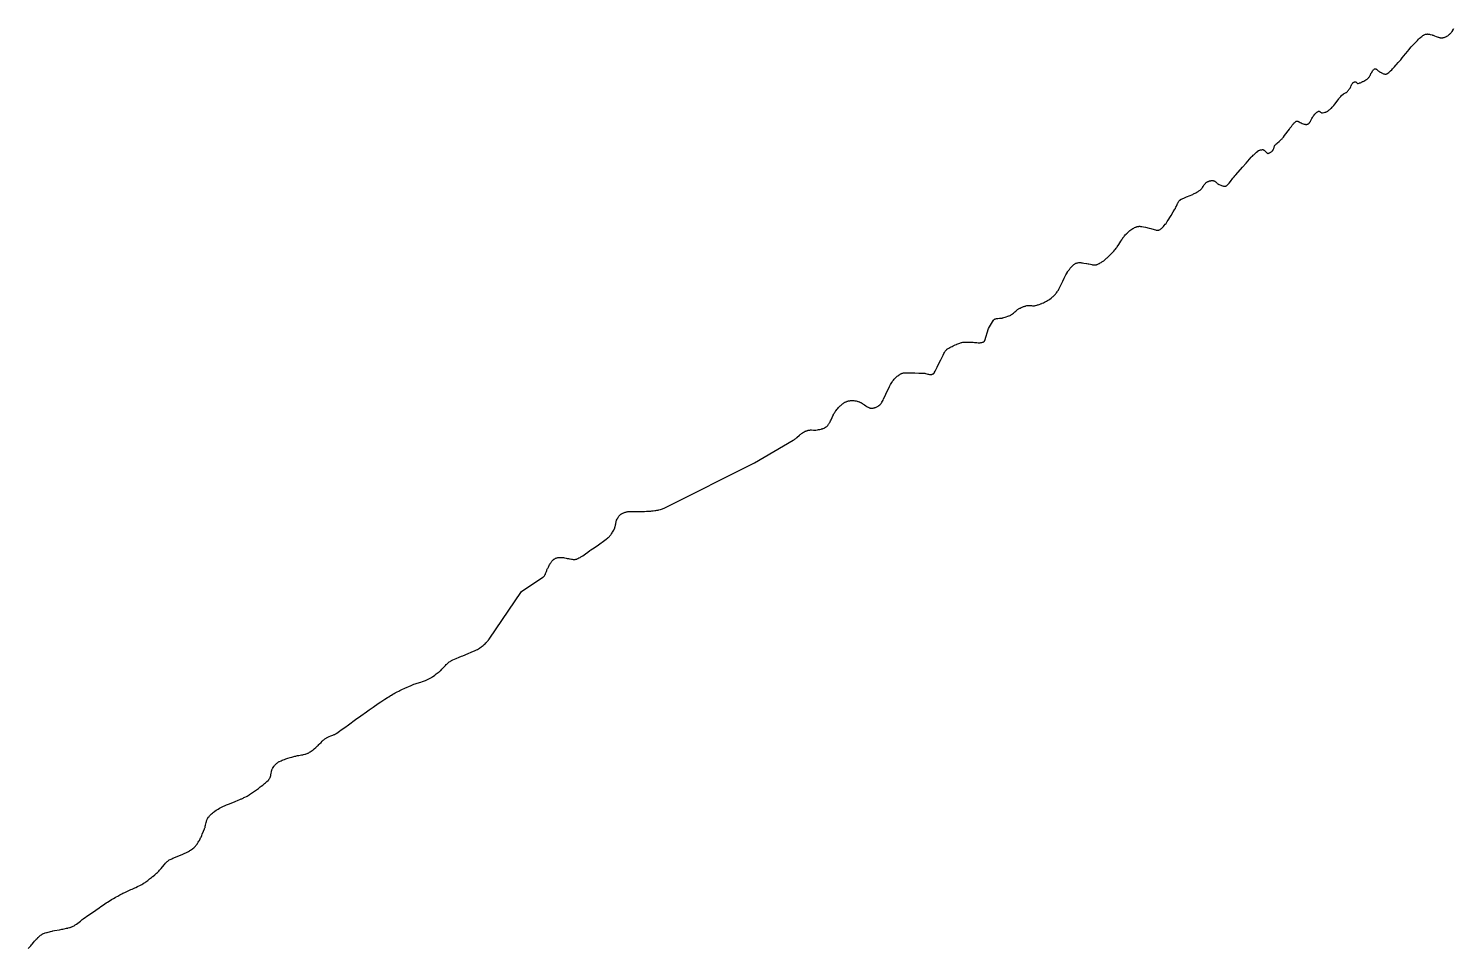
# Model space of a CAD drawing. Header units: millimetres. Extents: x 642261 to 742091, y 6812581 to 6930561.
# Drawn here: x 690340 to 692498, y 6821847 to 6823240 of the extents above; entities that cross this region are included whole.
import ezdxf

# ---------------------------------------------------------------- set-up
doc = ezdxf.new("R2010")
doc.units = ezdxf.units.MM
doc.layers.add('LimiteRegional', color=10, linetype='Continuous')

msp = doc.modelspace()

# ---------------------------------------------------------------- linework, layer by layer
at = {"layer": 'LimiteRegional', "color": 7, "linetype": 'Continuous'}
msp.add_lwpolyline([(690339.342, 6821846.581), (690340.262, 6821847.402), (690340.857, 6821847.9681), (690342.012, 6821849.142), (690342.85, 6821850.0531), (690343.398, 6821850.6721), (690344.473, 6821851.9362), (690345.526, 6821853.225), (690347.605, 6821855.839), (690349.176, 6821857.793), (690350.79, 6821859.7061), (690351.623, 6821860.638), (690352.915, 6821861.991), (690353.81, 6821862.8591), (690354.269, 6821863.281), (690354.973, 6821863.897), (690357.135, 6821865.7311), (690358.239, 6821866.616), (690359.375, 6821867.4511), (690359.96, 6821867.8431), (690360.759, 6821868.333), (690361.169, 6821868.562), (690361.797, 6821868.8831), (690362.773, 6821869.3101), (690364.181, 6821869.837), (690365.122, 6821870.165), (690367.013, 6821870.7711), (690367.962, 6821871.0511), (690369.868, 6821871.572), (690371.784, 6821872.0501), (690373.066, 6821872.35), (690375.642, 6821872.919), (690376.858, 6821873.1741), (690379.295, 6821873.652), (690386.619, 6821874.9821), (690390.277, 6821875.682), (690392.101, 6821876.063), (690393.877, 6821876.434), (690397.453, 6821877.161), (690399.236, 6821877.552), (690400.123, 6821877.7631), (690401.882, 6821878.2241), (690402.752, 6821878.4801), (690404.043, 6821878.9001), (690405.173, 6821879.316), (690405.732, 6821879.5411), (690406.56, 6821879.901), (690407.779, 6821880.4971), (690408.967, 6821881.166), (690409.549, 6821881.5301), (690410.586, 6821882.22), (690412.61, 6821883.6439), (690414.583, 6821885.114), (690418.456, 6821888.1141), (690421.373, 6821890.342), (690422.859, 6821891.426), (690431.219, 6821897.3921), (690435.41, 6821900.3631), (690441.726, 6821904.7841), (690446.98, 6821908.4081), (690449.616, 6821910.2081), (690453.587, 6821912.884), (690457.583, 6821915.522), (690459.592, 6821916.8231), (690463.635, 6821919.3821), (690465.67, 6821920.6381), (690468.743, 6821922.488), (690471.125, 6821923.879), (690471.496, 6821924.096), (690472.88, 6821924.886), (690474.967, 6821926.0511), (690478.124, 6821927.7552), (690481.312, 6821929.3999), (690482.919, 6821930.199), (690485.955, 6821931.6441), (690487.992, 6821932.5761), (690492.0779, 6821934.405), (690495.139, 6821935.788), (690496.6619, 6821936.4939), (690500.8068, 6821938.4475), (690502.359, 6821939.1791), (690505.1989, 6821940.5391), (690509.445, 6821942.6209), (690510.588, 6821943.2101), (690511.341, 6821943.619), (690512.8271, 6821944.4721), (690513.561, 6821944.9161), (690515.009, 6821945.8331), (690516.436, 6821946.787), (690517.3761, 6821947.4411), (690519.231, 6821948.7861), (690520.6001, 6821949.8152), (690523.301, 6821951.906), (690525.9639, 6821954.039), (690527.723, 6821955.4801), (690528.0606, 6821955.762), (690531.219, 6821958.3989), (690533.936, 6821960.681), (690535.264, 6821961.853), (690536.544, 6821963.0759), (690537.16, 6821963.7149), (690538.417, 6821965.1181), (690539.23, 6821966.0741), (690540.825, 6821968.01), (690542.636, 6821970.176), (690545.761, 6821973.82), (690547.355, 6821975.6161), (690549.01, 6821977.373), (690549.87, 6821978.232), (690550.144, 6821978.491), (690550.71, 6821978.985), (690551.299, 6821979.4481), (690551.702, 6821979.741), (690552.534, 6821980.2911), (690553.177, 6821980.6751), (690554.5009, 6821981.384), (690555.861, 6821982.0301), (690556.78, 6821982.4351), (690558.623, 6821983.212), (690572.795, 6821989.1361), (690582.271, 6821993.781), (690583.633, 6821994.4831), (690584.304, 6821994.8552), (690585.296, 6821995.4401), (690586.749, 6821996.376), (690588.158, 6821997.3829), (690588.844, 6821997.9141), (690590.176, 6821999.0271), (690590.822, 6821999.6101), (690591.764, 6822000.5191), (690592.572, 6822001.3591), (690592.965, 6822001.7909), (690593.542, 6822002.454), (690594.375, 6822003.4811), (690595.168, 6822004.548), (690595.549, 6822005.097), (690596.088, 6822005.905), (690597.114, 6822007.5371), (690598.0781, 6822009.187), (690598.689, 6822010.2971), (690599.846, 6822012.5361), (690600.663, 6822014.23), (690601.188, 6822015.366), (690602.199, 6822017.65), (690603.17, 6822019.948), (690605.06, 6822024.564), (690606.492, 6822028.028), (690606.661, 6822028.4441), (690606.971, 6822029.287), (690607.247, 6822030.143), (690607.415, 6822030.72), (690607.718, 6822031.887), (690608.115, 6822033.6601), (690608.858, 6822037.2291), (690609.289, 6822038.991), (690609.538, 6822039.86), (690609.915, 6822041), (690610.127, 6822041.561), (690610.479, 6822042.3891), (690610.876, 6822043.2001), (690611.093, 6822043.598), (690611.567, 6822044.379), (690611.84, 6822044.7806), (690612.242, 6822045.324), (690613.397, 6822046.7411), (690614.191, 6822047.651), (690614.731, 6822048.242), (690615.834, 6822049.39), (690616.681, 6822050.2221), (690617.255, 6822050.763), (690618.425, 6822051.812), (690619.02, 6822052.3211), (690620.231, 6822053.31), (690621.468, 6822054.261), (690622.307, 6822054.875), (690624.015, 6822056.056), (690624.993, 6822056.694), (690626.986, 6822057.92), (690629.022, 6822059.081), (690630.401, 6822059.8231), (690631.33, 6822060.304), (690633.208, 6822061.2371), (690635.35, 6822062.2451), (690636.792, 6822062.894), (690639.709, 6822064.1492), (690641.18, 6822064.7581), (690644.142, 6822065.948), (690653.093, 6822069.429), (690657.544, 6822071.2112), (690659.749, 6822072.135), (690661.9341, 6822073.088), (690663.018, 6822073.5781), (690665.166, 6822074.588), (690666.229, 6822075.109), (690667.808, 6822075.915), (690669.883, 6822077.0361), (690670.905, 6822077.6191), (690672.42, 6822078.5221), (690673.909, 6822079.463), (690674.643, 6822079.949), (690680.657, 6822083.9931), (690683.649, 6822086.038), (690686.618, 6822088.115), (690688.091, 6822089.169), (690691.009, 6822091.3191), (690692.451, 6822092.4171), (690694.59, 6822094.097), (690696.464, 6822095.6291), (690697.391, 6822096.409), (690698.767, 6822097.599), (690700.797, 6822099.4311), (690702.782, 6822101.325), (690703.758, 6822102.2971), (690704.083, 6822102.6441), (690704.287, 6822102.882), (690704.667, 6822103.3751), (690705.171, 6822104.1501), (690705.466, 6822104.6901), (690705.646, 6822105.06), (690705.969, 6822105.8191), (690706.282, 6822106.7021), (690706.465, 6822107.305), (690706.778, 6822108.5421), (690707.041, 6822109.81), (690707.495, 6822112.3921), (690707.856, 6822114.3272), (690708.145, 6822115.596), (690708.311, 6822116.22), (690708.596, 6822117.1391), (690708.93, 6822118.0331), (690709.119, 6822118.469), (690709.544, 6822119.3181), (690709.7829, 6822119.7291), (690710.178, 6822120.3271), (690711.824, 6822122.5931), (690712.68, 6822123.7021), (690713.569, 6822124.7811), (690714.027, 6822125.305), (690714.977, 6822126.316), (690715.471, 6822126.799), (690716.236, 6822127.4941), (690716.944, 6822128.0771), (690717.308, 6822128.355), (690717.868, 6822128.7531), (690718.741, 6822129.309), (690719.656, 6822129.807), (690720.131, 6822130.034), (690722.657, 6822131.138), (690724.346, 6822131.825), (690725.475, 6822132.2631), (690727.737, 6822133.097), (690729.439, 6822133.689), (690732.854, 6822134.802), (690736.285, 6822135.844), (690738.582, 6822136.512), (690743.198, 6822137.8211), (690744.6371, 6822138.198), (690745.602, 6822138.4211), (690747.545, 6822138.816), (690749.499, 6822139.163), (690753.417, 6822139.819), (690755.368, 6822140.1791), (690756.34, 6822140.3791), (690758.27, 6822140.8351), (690759.227, 6822141.0971), (690760.651, 6822141.542), (690762.058, 6822142.059), (690762.755, 6822142.348), (690763.374, 6822142.625), (690764.581, 6822143.224), (690765.751, 6822143.879), (690766.512, 6822144.3431), (690767.994, 6822145.331), (690769.075, 6822146.1161), (690769.784, 6822146.658), (690771.176, 6822147.777), (690772.544, 6822148.9331), (690775.24, 6822151.299), (690777.266, 6822153.067), (690778.139, 6822153.844), (690778.706, 6822154.377), (690779.813, 6822155.472), (690780.893, 6822156.596), (690783.019, 6822158.8731), (690784.633, 6822160.5541), (690785.741, 6822161.6359), (690786.309, 6822162.161), (690787.184, 6822162.922), (690788.09, 6822163.649), (690788.556, 6822163.997), (690788.965, 6822164.2871), (690789.803, 6822164.839), (690790.661, 6822165.354), (690791.245, 6822165.679), (690792.435, 6822166.292), (690793.039, 6822166.581), (690794.265, 6822167.133), (690795.508, 6822167.657), (690798.021, 6822168.6581), (690800.843, 6822169.7911), (690802.691, 6822170.6031), (690803.598, 6822171.038), (690804.929, 6822171.7391), (690806.218, 6822172.51), (690806.845, 6822172.9261), (690810.96, 6822175.783), (690813.693, 6822177.705), (690819.139, 6822181.5811), (690824.564, 6822185.492), (690835.385, 6822193.3631), (690843.506, 6822199.263), (690851.663, 6822205.111), (690855.763, 6822208.0041), (690861.95, 6822212.287), (690869.718, 6822217.585), (690873.613, 6822220.215), (690879.492, 6822224.1111), (690883.447, 6822226.663), (690885.438, 6822227.923), (690888.443, 6822229.789), (690889.54, 6822230.453), (690891.751, 6822231.7461), (690893.984, 6822232.994), (690895.484, 6822233.805), (690898.509, 6822235.3781), (690900.795, 6822236.5211), (690902.327, 6822237.268), (690905.406, 6822238.732), (690910.051, 6822240.872), (690919.371, 6822245.0781), (690921.406, 6822245.959), (690922.778, 6822246.5091), (690923.698, 6822246.862), (690925.55, 6822247.537), (690928.352, 6822248.494), (690933.992, 6822250.3191), (690936.808, 6822251.2481), (690938.209, 6822251.73), (690940.992, 6822252.747), (690942.37, 6822253.2901), (690944.417, 6822254.1591), (690946.434, 6822255.104), (690947.431, 6822255.609), (690949.137, 6822256.549), (690950.248, 6822257.2141), (690950.978, 6822257.6731), (690952.416, 6822258.624), (690953.478, 6822259.3621), (690955.564, 6822260.8911), (690957.617, 6822262.467), (690961.685, 6822265.6701), (690962.197, 6822266.08), (690963.2, 6822266.93), (690964.177, 6822267.8181), (690964.815, 6822268.4271), (690966.066, 6822269.68), (690967.897, 6822271.6209), (690971.513, 6822275.55), (690972.74, 6822276.823), (690973.362, 6822277.445), (690974.312, 6822278.3551), (690975.612, 6822279.517), (690976.279, 6822280.071), (690977.305, 6822280.8651), (690978.365, 6822281.609), (690978.909, 6822281.961), (690980.027, 6822282.6181), (690980.602, 6822282.923), (690981.487, 6822283.349), (690982.67, 6822283.876), (690985.047, 6822284.904), (690987.434, 6822285.9021), (690992.222, 6822287.854), (690995.811, 6822289.324), (690997.6, 6822290.0741), (691006.067, 6822293.669), (691010.2939, 6822295.482), (691016.624, 6822298.248), (691017.7, 6822298.7412), (691018.412, 6822299.083), (691019.825, 6822299.804), (691021.391, 6822300.669), (691022.931, 6822301.5911), (691023.691, 6822302.0721), (691025.185, 6822303.0751), (691025.919, 6822303.596), (691027.004, 6822304.4011), (691028.416, 6822305.519), (691029.107, 6822306.0961), (691030.123, 6822306.9841), (691031.599, 6822308.365), (691032.859, 6822309.6411), (691033.47, 6822310.2951), (691034.36, 6822311.2961), (691035.637, 6822312.841), (691036.446, 6822313.899), (691036.838, 6822314.4361), (691037.409, 6822315.251), (691086.81, 6822387.6021), (691119.074, 6822409.0761), (691119.385, 6822409.293), (691119.967, 6822409.7639), (691120.501, 6822410.2791), (691120.832, 6822410.645), (691121.042, 6822410.899), (691121.439, 6822411.427), (691121.851, 6822412.052), (691122.108, 6822412.4851), (691122.584, 6822413.386), (691122.805, 6822413.8511), (691123.222, 6822414.806), (691123.612, 6822415.7871), (691124.35, 6822417.788), (691124.908, 6822419.2881), (691125.2, 6822420.028), (691125.666, 6822421.114), (691126.179, 6822422.16), (691126.457, 6822422.665), (691126.8, 6822423.2721), (691127.449, 6822424.486), (691129.292, 6822428.104), (691129.941, 6822429.2991), (691130.284, 6822429.894), (691130.827, 6822430.782), (691131.622, 6822431.9591), (691132.054, 6822432.5431), (691132.755, 6822433.415), (691133.5259, 6822434.28), (691133.941, 6822434.7101), (691134.39, 6822435.1451), (691134.695, 6822435.42), (691135.319, 6822435.9342), (691135.637, 6822436.1741), (691136.285, 6822436.621), (691136.947, 6822437.0251), (691137.396, 6822437.272), (691138.311, 6822437.711), (691139.362, 6822438.125), (691140.074, 6822438.3571), (691140.552, 6822438.492), (691141.518, 6822438.72), (691142.249, 6822438.856), (691142.737, 6822438.93), (691143.718, 6822439.0421), (691144.209, 6822439.0799), (691145.191, 6822439.1261), (691146.17, 6822439.1321), (691146.819, 6822439.1161), (691148.105, 6822439.042), (691148.792, 6822438.9731), (691150.167, 6822438.7631), (691151.541, 6822438.483), (691154.292, 6822437.848), (691155.668, 6822437.56), (691156.357, 6822437.438), (691157.391, 6822437.2941), (691158.062, 6822437.21), (691159.421, 6822436.999), (691160.337, 6822436.838), (691162.181, 6822436.508), (691163.569, 6822436.289), (691164.953, 6822436.1281), (691165.642, 6822436.078), (691166.669, 6822436.052), (691167.574, 6822436.087), (691168.022, 6822436.129), (691168.69, 6822436.223), (691169.351, 6822436.36), (691169.679, 6822436.446), (691170.328, 6822436.6541), (691170.649, 6822436.777), (691171.127, 6822436.987), (691171.974, 6822437.398), (691173.635, 6822438.254), (691175.255, 6822439.151), (691176.315, 6822439.77), (691178.392, 6822441.0511), (691179.414, 6822441.71), (691181.428, 6822443.0601), (691183.415, 6822444.443), (691187.356, 6822447.261), (691190.33, 6822449.378), (691191.838, 6822450.4251), (691194.409, 6822452.184), (691199.525, 6822455.6811), (691203.34, 6822458.312), (691207.134, 6822460.974), (691209.022, 6822462.324), (691212.781, 6822465.076), (691214.651, 6822466.4831), (691217.445, 6822468.642), (691217.983, 6822469.08), (691219.01, 6822469.999), (691219.976, 6822470.975), (691220.588, 6822471.653), (691220.983, 6822472.117), (691221.743, 6822473.071), (691222.554, 6822474.1821), (691223.07, 6822474.943), (691224.052, 6822476.504), (691224.52, 6822477.302), (691225.417, 6822478.925), (691226.271, 6822480.5731), (691227.894, 6822483.8971), (691228.239, 6822484.703), (691228.432, 6822485.251), (691228.547, 6822485.621), (691228.745, 6822486.369), (691228.982, 6822487.509), (691229.111, 6822488.2791), (691229.334, 6822489.8291), (691229.595, 6822491.5762), (691229.817, 6822492.73), (691229.953, 6822493.302), (691230.196, 6822494.15), (691230.497, 6822494.983), (691230.673, 6822495.394), (691231.395, 6822496.93), (691231.774, 6822497.6821), (691232.375, 6822498.787), (691233.021, 6822499.858), (691233.364, 6822500.3791), (691234.095, 6822501.388), (691234.485, 6822501.875), (691235.106, 6822502.58), (691235.695, 6822503.1809), (691236.003, 6822503.4721), (691236.485, 6822503.895), (691237.252, 6822504.499), (691238.0225, 6822505.0281), (691238.509, 6822505.331), (691238.991, 6822505.609), (691239.957, 6822506.122), (691240.927, 6822506.5811), (691241.575, 6822506.8571), (691242.877, 6822507.3422), (691243.859, 6822507.6511), (691244.515, 6822507.8322), (691245.834, 6822508.138), (691246.496, 6822508.265), (691247.827, 6822508.4701), (691249.166, 6822508.617), (691250.064, 6822508.6841), (691251.872, 6822508.757), (691253.016, 6822508.7721), (691255.303, 6822508.765), (691262.167, 6822508.624), (691265.598, 6822508.604), (691267.312, 6822508.635), (691272.921, 6822508.8151), (691275.724, 6822508.9331), (691279.928, 6822509.166), (691282.729, 6822509.371), (691284.13, 6822509.4911), (691286.231, 6822509.696), (691288.719, 6822509.993), (691289.963, 6822510.17), (691291.824, 6822510.4761), (691293.676, 6822510.8351), (691294.597, 6822511.0361), (691296.426, 6822511.4841), (691297.332, 6822511.732), (691298.681, 6822512.137), (691300.455, 6822512.739), (691301.331, 6822513.069), (691302.628, 6822513.601), (691303.904, 6822514.1801), (691304.534, 6822514.4881), (691439.61, 6822582.176), (691498.071, 6822616.687), (691499.208, 6822617.395), (691499.947, 6822617.892), (691501.385, 6822618.938), (691502.088, 6822619.483), (691503.469, 6822620.6061), (691507.549, 6822624.099), (691508.934, 6822625.251), (691509.639, 6822625.8151), (691510.717, 6822626.6411), (691511.825, 6822627.438), (691512.392, 6822627.822), (691513.579, 6822628.578), (691514.182, 6822628.936), (691515.098, 6822629.4461), (691516.498, 6822630.146), (691517.449, 6822630.565), (691517.93, 6822630.7591), (691518.658, 6822631.031), (691519.641, 6822631.355), (691520.138, 6822631.5001), (691520.891, 6822631.6951), (691522.036, 6822631.934), (691522.811, 6822632.0491), (691523.33, 6822632.103), (691524.37, 6822632.1611), (691525.936, 6822632.1591), (691529.073, 6822632.023), (691530.638, 6822631.9961), (691531.418, 6822632.015), (691532.584, 6822632.1051), (691534.313, 6822632.325), (691535.175, 6822632.4511), (691536.464, 6822632.663), (691538.393, 6822633.034), (691540.319, 6822633.474), (691541.281, 6822633.72), (691542.38, 6822634.0341), (691542.922, 6822634.2061), (691543.726, 6822634.487), (691544.904, 6822634.968), (691545.669, 6822635.333), (691546.044, 6822635.53), (691546.598, 6822635.8461), (691547.318, 6822636.307), (691547.67, 6822636.5561), (691548.185, 6822636.9521), (691548.932, 6822637.604), (691549.441, 6822638.099), (691550.398, 6822639.1241), (691551.282, 6822640.191), (691551.833, 6822640.924), (691552.186, 6822641.4209), (691552.857, 6822642.4339), (691553.564, 6822643.6011), (691554.0101, 6822644.393), (691554.853, 6822646.004), (691555.645, 6822647.643), (691557.145, 6822650.9601), (691558.269, 6822653.4431), (691559.05, 6822655.075), (691559.458, 6822655.8801), (691560.095, 6822657.07), (691560.771, 6822658.237), (691561.126, 6822658.8091), (691561.875, 6822659.9301), (691562.27, 6822660.4771), (691562.892, 6822661.2801), (691564.705, 6822663.489), (691565.625, 6822664.5731), (691567.036, 6822666.1681), (691568.503, 6822667.722), (691569.2639, 6822668.483), (691570.311, 6822669.479), (691570.851, 6822669.969), (691571.683, 6822670.692), (691572.986, 6822671.752), (691573.924, 6822672.451), (691574.559, 6822672.887), (691574.986, 6822673.1651), (691575.85, 6822673.6881), (691576.507, 6822674.054), (691576.9501, 6822674.2841), (691577.847, 6822674.7161), (691578.302, 6822674.9171), (691579.223, 6822675.29), (691580.162, 6822675.625), (691580.798, 6822675.827), (691582.096, 6822676.183), (691583.117, 6822676.408), (691583.803, 6822676.5301), (691585.182, 6822676.709), (691585.874, 6822676.768), (691587.26, 6822676.824), (691588.643, 6822676.8031), (691589.56, 6822676.7471), (691590.17, 6822676.693), (691591.379, 6822676.542), (691592.121, 6822676.4221), (691593.599, 6822676.1201), (691595.066, 6822675.7421), (691596.036, 6822675.452), (691596.68, 6822675.2431), (691597.959, 6822674.791), (691598.373, 6822674.631), (691599.185, 6822674.284), (691599.981, 6822673.903), (691600.502, 6822673.632), (691601.527, 6822673.0541), (691603.028, 6822672.1179), (691604.011, 6822671.46), (691605.955, 6822670.108), (691608.145, 6822668.608), (691609.631, 6822667.671), (691610.388, 6822667.234), (691611.546, 6822666.6281), (691612.737, 6822666.093), (691613.347, 6822665.8581), (691614.089, 6822665.6201), (691614.596, 6822665.493), (691614.939, 6822665.4221), (691615.635, 6822665.3112), (691616.163, 6822665.256), (691616.517, 6822665.232), (691617.227, 6822665.214), (691618.29, 6822665.2631), (691618.991, 6822665.3441), (691619.453, 6822665.4191), (691620.357, 6822665.619), (691621.44, 6822665.9259), (691621.976, 6822666.097), (691622.77, 6822666.377), (691623.943, 6822666.853), (691625.092, 6822667.402), (691625.658, 6822667.7061), (691626.773, 6822668.377), (691627.321, 6822668.7451), (691628.132, 6822669.34), (691629.203, 6822670.194), (691629.715, 6822670.627), (691630.447, 6822671.296), (691631.128, 6822671.995), (691631.447, 6822672.359), (691632.037, 6822673.1241), (691632.306, 6822673.528), (691632.674, 6822674.163), (691634.203, 6822677.127), (691635.19, 6822679.1111), (691637.125, 6822683.0981), (691638.692, 6822686.4281), (691641.75, 6822693.123), (691643.306, 6822696.467), (691644.105, 6822698.134), (691645.121, 6822700.134), (691645.656, 6822701.118), (691646.493, 6822702.5731), (691647.375, 6822704), (691647.834, 6822704.701), (691648.788, 6822706.0781), (691649.285, 6822706.7541), (691650.054, 6822707.7491), (691651.127, 6822709.0419), (691651.684, 6822709.672), (691652.548, 6822710.597), (691653.446, 6822711.496), (691653.907, 6822711.9351), (691655.182, 6822713.072), (691655.844, 6822713.621), (691656.867, 6822714.4201), (691657.93, 6822715.186), (691658.476, 6822715.558), (691659.597, 6822716.275), (691660.174, 6822716.6201), (691661.058, 6822717.1231), (691661.851, 6822717.5201), (691662.382, 6822717.747), (691662.738, 6822717.881), (691663.453, 6822718.115), (691663.991, 6822718.26), (691665.075, 6822718.4811), (691666.166, 6822718.6221), (691666.898, 6822718.679), (691668.37, 6822718.7201), (691674.545, 6822718.71), (691677.632, 6822718.684), (691682.263, 6822718.608), (691688.277, 6822718.466), (691691.284, 6822718.371), (691694.29, 6822718.244), (691695.792, 6822718.165), (691696.335, 6822718.1209), (691697.41, 6822717.964), (691698.476, 6822717.738), (691700.594, 6822717.1841), (691702.183, 6822716.786), (691702.981, 6822716.6241), (691704.504, 6822716.38), (691705.275, 6822716.292), (691706.047, 6822716.2391), (691706.434, 6822716.2301), (691707.204, 6822716.2501), (691707.587, 6822716.2831), (691708.158, 6822716.3631), (691708.734, 6822716.5), (691709.113, 6822716.628), (691709.361, 6822716.729), (691709.847, 6822716.966), (691710.083, 6822717.101), (691710.5379, 6822717.4021), (691711.104, 6822717.8611), (691711.366, 6822718.1131), (691711.73, 6822718.515), (691712.054, 6822718.944), (691712.1989, 6822719.1671), (691712.396, 6822719.511), (691713.206, 6822721.074), (691714.792, 6822724.2041), (691716.345, 6822727.341), (691719.404, 6822733.6181), (691721.711, 6822738.317), (691722.885, 6822740.66), (691723.689, 6822742.2571), (691725.292, 6822745.45), (691726.511, 6822747.8381), (691727.4463, 6822749.6102), (691728.412, 6822751.4011), (691728.577, 6822751.684), (691728.938, 6822752.225), (691729.34, 6822752.733), (691729.627, 6822753.0561), (691730.246, 6822753.6651), (691730.743, 6822754.092), (691731.088, 6822754.365), (691731.806, 6822754.8841), (691732.9351, 6822755.6099), (691733.709, 6822756.067), (691735.268, 6822756.944), (691737.671, 6822758.2421), (691738.876, 6822758.858), (691740.691, 6822759.7431), (691742.524, 6822760.5831), (691743.448, 6822760.987), (691745.318, 6822761.764), (691746.264, 6822762.137), (691747.702, 6822762.6791), (691750.371, 6822763.65), (691751.709, 6822764.0991), (691753.055, 6822764.5), (691753.733, 6822764.676), (691755.1, 6822764.9681), (691755.79, 6822765.079), (691756.836, 6822765.196), (691757.664, 6822765.254), (691759.32, 6822765.3272), (691760.977, 6822765.351), (691762.081, 6822765.343), (691764.289, 6822765.288), (691768.664, 6822765.111), (691770.851, 6822765.0031), (691772.703, 6822764.871), (691776.4, 6822764.496), (691778.247, 6822764.3212), (691779.171, 6822764.2511), (691779.821, 6822764.2261), (691780.253, 6822764.23), (691781.116, 6822764.282), (691781.547, 6822764.33), (691782.408, 6822764.465), (691783.267, 6822764.6481), (691783.84, 6822764.7941), (691784.985, 6822765.138), (691785.774, 6822765.418), (691786.167, 6822765.583), (691786.735, 6822765.866), (691787.253, 6822766.202), (691787.485, 6822766.3921), (691787.761, 6822766.6701), (691787.882, 6822766.8201), (691788.039, 6822767.061), (691788.215, 6822767.4591), (691794.183, 6822785.756), (691801.649, 6822798.3211), (691801.839, 6822798.616), (691801.974, 6822798.802), (691802.266, 6822799.1441), (691802.421, 6822799.3029), (691802.75, 6822799.594), (691803.103, 6822799.854), (691803.35, 6822800.011), (691803.873, 6822800.287), (691804.501, 6822800.5431), (691804.942, 6822800.6851), (691805.868, 6822800.9091), (691806.351, 6822800.995), (691807.349, 6822801.125), (691808.379, 6822801.212), (691810.494, 6822801.3231), (691812.08, 6822801.412), (691812.86, 6822801.4791), (691813.998, 6822801.6241), (691814.729, 6822801.761), (691815.084, 6822801.8451), (691815.6019, 6822801.9901), (691820.59, 6822803.539), (691823.073, 6822804.3571), (691824.717, 6822804.94), (691825.534, 6822805.2459), (691826.753, 6822805.726), (691827.122, 6822805.883), (691827.84, 6822806.229), (691828.532, 6822806.614), (691828.981, 6822806.8901), (691829.853, 6822807.4841), (691830.488, 6822807.962), (691831.716, 6822808.9839), (691832.515, 6822809.7011), (691834.091, 6822811.178), (691835.279, 6822812.2881), (691836.498, 6822813.3631), (691837.125, 6822813.878), (691838.095, 6822814.6111), (691839.11, 6822815.284), (691839.636, 6822815.5949), (691841.232, 6822816.46), (691842.037, 6822816.87), (691843.254, 6822817.4571), (691845.1, 6822818.272), (691846.9719, 6822819.0051), (691847.919, 6822819.34), (691849.191, 6822819.754), (691849.831, 6822819.9459), (691850.798, 6822820.2161), (691852.262, 6822820.5781), (691853.196, 6822820.747), (691853.824, 6822820.8151), (691854.245, 6822820.843), (691855.09, 6822820.862), (691856.365, 6822820.8181), (691857.219, 6822820.754), (691858.932, 6822820.588), (691860.856, 6822820.4211), (691862.131, 6822820.374), (691862.765, 6822820.382), (691863.7109, 6822820.444), (691864.6469, 6822820.58), (691865.112, 6822820.679), (691867.056, 6822821.1821), (691868.338, 6822821.553), (691869.186, 6822821.8161), (691870.869, 6822822.3781), (691872.121, 6822822.831), (691872.952, 6822823.148), (691874.603, 6822823.8171), (691875.424, 6822824.168), (691877.06, 6822824.9041), (691878.689, 6822825.683), (691879.772, 6822826.2251), (691881.933, 6822827.3641), (691883.534, 6822828.2661), (691884.316, 6822828.7311), (691885.467, 6822829.4471), (691887.144, 6822830.5671), (691888.768, 6822831.7461), (691889.56, 6822832.36), (691891.109, 6822833.6391), (691891.867, 6822834.306), (691892.984, 6822835.3429), (691893.876, 6822836.228), (691894.45, 6822836.832), (691895.552, 6822838.068), (691896.081, 6822838.701), (691897.097, 6822839.994), (691898.061, 6822841.321), (691898.678, 6822842.223), (691899.853, 6822844.067), (691900.688, 6822845.48), (691901.227, 6822846.4351), (691902.263, 6822848.374), (691902.764, 6822849.356), (691903.737, 6822851.341), (691904.682, 6822853.348), (691906.528, 6822857.407), (691908.624, 6822861.99), (691909.716, 6822864.267), (691910.726, 6822866.2731), (691911.25, 6822867.268), (691912.06, 6822868.747), (691912.906, 6822870.2081), (691913.344, 6822870.9321), (691914.251, 6822872.3622), (691914.721, 6822873.068), (691915.45, 6822874.1151), (691916.4671, 6822875.4871), (691916.997, 6822876.1621), (691917.818, 6822877.1601), (691919.117, 6822878.6201), (691920.916, 6822880.5111), (691921.849, 6822881.4291), (691922.807, 6822882.3021), (691923.298, 6822882.717), (691924.302, 6822883.4901), (691924.817, 6822883.8441), (691925.607, 6822884.327), (691926.327, 6822884.703), (691926.694, 6822884.87), (691927.253, 6822885.093), (691928.113, 6822885.3601), (691928.7, 6822885.4901), (691928.999, 6822885.54), (691929.452, 6822885.5941), (691930.873, 6822885.6821), (691931.825, 6822885.695), (691932.46, 6822885.6871), (691933.734, 6822885.6321), (691934.691, 6822885.5611), (691936.605, 6822885.36), (691938.516, 6822885.1041), (691942.307, 6822884.535), (691943.196, 6822884.39), (691944.974, 6822884.03), (691946.159, 6822883.7551), (691948.527, 6822883.179), (691950.301, 6822882.7741), (691951.483, 6822882.541), (691952.074, 6822882.44), (691952.96, 6822882.314), (691954.288, 6822882.19), (691954.633, 6822882.175), (691955.323, 6822882.1841), (691956.011, 6822882.24), (691956.468, 6822882.3021), (691957.378, 6822882.4821), (691958.057, 6822882.662), (691958.508, 6822882.802), (691959.405, 6822883.1271), (691959.852, 6822883.3101), (691960.74, 6822883.713), (691961.621, 6822884.1591), (691962.204, 6822884.478), (691963.361, 6822885.155), (691964.831, 6822886.078), (691965.777, 6822886.701), (691967.5941, 6822887.969), (691968.471, 6822888.617), (691970.174, 6822889.944), (691971.824, 6822891.321), (691972.905, 6822892.271), (691973.62, 6822892.919), (691975.046, 6822894.257), (691977.66, 6822896.804), (691978.941, 6822898.0891), (691980.831, 6822900.0361), (691982.681, 6822902.011), (691983.591, 6822903.0121), (691985.378, 6822905.044), (691986.256, 6822906.0761), (691987.552, 6822907.647), (691988.399, 6822908.735), (691988.94, 6822909.475), (691989.978, 6822910.985), (691990.477, 6822911.752), (691991.4491, 6822913.3061), (691994.278, 6822918.0351), (691995.743, 6822920.379), (691996.511, 6822921.533), (691997.311, 6822922.668), (691997.725, 6822923.2271), (691999.251, 6822925.199), (692000.024, 6822926.1531), (692001.205, 6822927.548), (692002.422, 6822928.9), (692003.047, 6822929.5609), (692004.339, 6822930.8561), (692005.008, 6822931.49), (692006.044, 6822932.424), (692007.495, 6822933.6431), (692008.252, 6822934.2401), (692009.433, 6822935.1241), (692010.671, 6822935.993), (692011.313, 6822936.4221), (692012.454, 6822937.1501), (692013.027, 6822937.497), (692013.89, 6822937.995), (692015.191, 6822938.682), (692016.5, 6822939.288), (692017.158, 6822939.5571), (692018.037, 6822939.877), (692018.478, 6822940.02), (692019.141, 6822940.2121), (692020.138, 6822940.4452), (692021.027, 6822940.594), (692021.472, 6822940.647), (692022.142, 6822940.698), (692023.148, 6822940.709), (692024.158, 6822940.6371), (692024.663, 6822940.5681), (692026.056, 6822940.3351), (692028.845, 6822939.801), (692031.635, 6822939.199), (692037.206, 6822937.9061), (692038.098, 6822937.6901), (692039.875, 6822937.217), (692045.181, 6822935.6991), (692046.945, 6822935.241), (692047.827, 6822935.034), (692049.151, 6822934.76), (692049.48, 6822934.709), (692050.141, 6822934.6691), (692050.8, 6822934.709), (692051.239, 6822934.7759), (692051.53, 6822934.8391), (692052.11, 6822935.002), (692052.756, 6822935.2451), (692053.1819, 6822935.439), (692054.021, 6822935.8961), (692054.432, 6822936.155), (692055.237, 6822936.729), (692056.012, 6822937.3631), (692056.511, 6822937.814), (692057.458, 6822938.763), (692058.386, 6822939.773), (692058.988, 6822940.4469), (692060.153, 6822941.8001), (692061.811, 6822943.8391), (692062.862, 6822945.203), (692063.54, 6822946.116), (692064.85, 6822947.9461), (692066.256, 6822950.0149), (692067.16, 6822951.4), (692068.906, 6822954.183), (692070.592, 6822956.9841), (692073.906, 6822962.6341), (692076.458, 6822966.914), (692076.998, 6822967.858), (692077.333, 6822968.5011), (692077.954, 6822969.8141), (692078.5319, 6822971.1489), (692079.667, 6822973.833), (692080.275, 6822975.153), (692080.6, 6822975.802), (692081.063, 6822976.652), (692081.309, 6822977.069), (692081.7, 6822977.683), (692082.339, 6822978.575), (692083.053, 6822979.428), (692083.442, 6822979.837), (692083.677, 6822980.0671), (692084.165, 6822980.4981), (692084.672, 6822980.892), (692085.02, 6822981.137), (692085.737, 6822981.588), (692086.291, 6822981.897), (692087.43, 6822982.458), (692088.207, 6822982.801), (692089.776, 6822983.456), (692090.948, 6822983.9561), (692093.703, 6822985.1322), (692099.244, 6822987.374), (692102.002, 6822988.532), (692103.373, 6822989.1391), (692104.688, 6822989.759), (692105.555, 6822990.1931), (692107.266, 6822991.102), (692108.11, 6822991.5751), (692109.781, 6822992.555), (692111.429, 6822993.5721), (692112.517, 6822994.265), (692114.67, 6822995.678), (692114.953, 6822995.874), (692115.488, 6822996.2951), (692115.987, 6822996.7511), (692116.301, 6822997.073), (692116.892, 6822997.753), (692117.17, 6822998.109), (692117.701, 6822998.8491), (692118.205, 6822999.6191), (692119.173, 6823001.213), (692120.28, 6823003.0201), (692120.807, 6823003.804), (692121.084, 6823004.187), (692121.518, 6823004.7481), (692122.222, 6823005.552), (692122.733, 6823006.0571), (692123.002, 6823006.299), (692123.425, 6823006.648), (692123.798, 6823006.9291), (692124.575, 6823007.458), (692125.388, 6823007.9411), (692125.947, 6823008.236), (692126.325, 6823008.421), (692127.096, 6823008.762), (692127.682, 6823008.992), (692128.077, 6823009.1321), (692128.87, 6823009.382), (692129.666, 6823009.5911), (692130.725, 6823009.8031), (692131.25, 6823009.8801), (692132.028, 6823009.958), (692132.411, 6823009.98), (692133.165, 6823009.9901), (692133.534, 6823009.977), (692134.076, 6823009.936), (692134.859, 6823009.824), (692135.082, 6823009.7761), (692135.523, 6823009.64), (692135.957, 6823009.458), (692136.244, 6823009.3121), (692136.809, 6823008.9711), (692137.229, 6823008.677), (692138.058, 6823008.012), (692138.606, 6823007.5281), (692139.698, 6823006.515), (692140.522, 6823005.7622), (692141.356, 6823005.059), (692141.779, 6823004.738), (692142.422, 6823004.31), (692143.08, 6823003.9611), (692143.414, 6823003.82), (692145.719, 6823002.9351), (692146.995, 6823002.479), (692148.313, 6823002.066), (692148.978, 6823001.8881), (692149.862, 6823001.692), (692150.301, 6823001.6151), (692150.95, 6823001.5301), (692151.587, 6823001.485), (692151.9, 6823001.4801), (692152.444, 6823001.5), (692152.709, 6823001.526), (692153.099, 6823001.5851), (692153.6609, 6823001.7209), (692154.193, 6823001.921), (692154.446, 6823002.047), (692154.926, 6823002.35), (692155.151, 6823002.5301), (692155.468, 6823002.837), (692156.492, 6823003.963), (692157.161, 6823004.724), (692158.473, 6823006.2682), (692160.391, 6823008.6251), (692164.148, 6823013.4), (692166.043, 6823015.77), (692167.007, 6823016.941), (692168.483, 6823018.671), (692178.855, 6823030.5041), (692184.066, 6823036.41), (692191.934, 6823045.242), (692192.963, 6823046.3651), (692193.658, 6823047.0961), (692195.073, 6823048.524), (692195.793, 6823049.223), (692197.266, 6823050.597), (692198.784, 6823051.9481), (692199.823, 6823052.84), (692201.977, 6823054.617), (692202.209, 6823054.796), (692202.694, 6823055.126), (692203.2041, 6823055.4211), (692203.556, 6823055.5991), (692204.281, 6823055.913), (692204.839, 6823056.1151), (692205.216, 6823056.235), (692205.972, 6823056.442), (692207.095, 6823056.682), (692207.821, 6823056.8021), (692209.171, 6823056.973), (692209.3861, 6823056.9841), (692209.528, 6823056.9771), (692209.813, 6823056.9331), (692210.24, 6823056.7961), (692210.5241, 6823056.662), (692210.713, 6823056.555), (692211.091, 6823056.3039), (692211.375, 6823056.0871), (692211.94, 6823055.5901), (692212.505, 6823055.032), (692213.633, 6823053.8281), (692214.479, 6823052.9439), (692214.902, 6823052.537), (692215.466, 6823052.055), (692215.748, 6823051.8471), (692216.172, 6823051.584), (692216.596, 6823051.389), (692216.808, 6823051.32), (692217.233, 6823051.247), (692217.446, 6823051.2451), (692217.765, 6823051.29), (692218.075, 6823051.367), (692218.698, 6823051.5591), (692219.536, 6823051.8921), (692219.957, 6823052.091), (692220.59, 6823052.4301), (692221.54, 6823053.0271), (692222.013, 6823053.365), (692222.954, 6823054.118), (692223.42, 6823054.533), (692224.112, 6823055.203), (692224.301, 6823055.4031), (692224.643, 6823055.8119), (692224.9431, 6823056.2341), (692225.121, 6823056.521), (692225.432, 6823057.106), (692225.63, 6823057.5531), (692225.9561, 6823058.462), (692226.136, 6823059.073), (692226.455, 6823060.288), (692226.7, 6823061.18), (692226.9909, 6823062.0381), (692227.164, 6823062.451), (692227.472, 6823063.045), (692227.852, 6823063.6041), (692228.073, 6823063.868), (692228.872, 6823064.717), (692229.426, 6823065.267), (692230.575, 6823066.332), (692231.766, 6823067.3661), (692234.207, 6823069.391), (692236.023, 6823070.927), (692237.195, 6823071.9841), (692237.764, 6823072.528), (692238.589, 6823073.368), (692239.375, 6823074.2411), (692239.751, 6823074.692), (692240.688, 6823075.865), (692242.523, 6823078.2431), (692244.32, 6823080.6531), (692247.881, 6823085.519), (692249.685, 6823087.95), (692250.602, 6823089.16), (692252.002, 6823090.962), (692252.74, 6823091.914), (692254.208, 6823093.852), (692255.329, 6823095.2881), (692256.1, 6823096.2141), (692256.495, 6823096.664), (692257.102, 6823097.317), (692257.943, 6823098.1391), (692258.379, 6823098.5271), (692259.056, 6823099.074), (692259.761, 6823099.5751), (692260.126, 6823099.8081), (692260.324, 6823099.9181), (692260.726, 6823100.0771), (692261.137, 6823100.1601), (692261.415, 6823100.178), (692261.603, 6823100.174), (692261.981, 6823100.1291), (692262.414, 6823100.028), (692262.705, 6823099.933), (692263.2951, 6823099.688), (692263.594, 6823099.5411), (692264.196, 6823099.208), (692264.805, 6823098.838), (692266.034, 6823098.049), (692266.961, 6823097.4781), (692267.424, 6823097.217), (692268.118, 6823096.878), (692268.807, 6823096.6201), (692269.149, 6823096.528), (692270.416, 6823096.194), (692272.165, 6823095.6761), (692273.05, 6823095.4371), (692273.933, 6823095.2431), (692274.372, 6823095.1691), (692275.0241, 6823095.096), (692275.596, 6823095.0761), (692275.879, 6823095.083), (692276.298, 6823095.12), (692276.913, 6823095.236), (692277.51, 6823095.435), (692277.801, 6823095.568), (692278.143, 6823095.7531), (692278.785, 6823096.167), (692279.374, 6823096.638), (692279.74, 6823096.981), (692279.973, 6823097.2211), (692280.4141, 6823097.728), (692280.875, 6823098.337), (692281.164, 6823098.763), (692281.706, 6823099.657), (692281.961, 6823100.1211), (692282.449, 6823101.078), (692283.841, 6823104.057), (692284.573, 6823105.5331), (692284.965, 6823106.2491), (692285.6029, 6823107.281), (692286.069, 6823107.9341), (692286.315, 6823108.2481), (692286.705, 6823108.701), (692288.506, 6823110.7111), (692289.42, 6823111.684), (692290.374, 6823112.611), (692290.874, 6823113.0521), (692291.571, 6823113.611), (692291.934, 6823113.8771), (692292.499, 6823114.256), (692293.401, 6823114.777), (692293.559, 6823114.851), (692293.876, 6823114.9491), (692294.195, 6823114.9841), (692294.407, 6823114.976), (692294.834, 6823114.896), (692295.154, 6823114.785), (692295.368, 6823114.691), (692295.797, 6823114.463), (692296.226, 6823114.1961), (692297.086, 6823113.604), (692297.731, 6823113.1721), (692298.375, 6823112.8081), (692298.696, 6823112.668), (692299.017, 6823112.565), (692299.178, 6823112.53), (692299.498, 6823112.495), (692299.657, 6823112.496), (692299.897, 6823112.526), (692301.688, 6823112.903), (692302.584, 6823113.1239), (692303.926, 6823113.515), (692304.818, 6823113.8261), (692305.263, 6823113.999), (692305.928, 6823114.284), (692306.8119, 6823114.715), (692307.252, 6823114.9541), (692307.909, 6823115.3461), (692308.887, 6823116.012), (692310.216, 6823117.0311), (692311.046, 6823117.7151), (692311.5771, 6823118.1731), (692312.591, 6823119.097), (692313.315, 6823119.796), (692314.688, 6823121.2191), (692315.99, 6823122.679), (692316.838, 6823123.6781), (692318.528, 6823125.7451), (692319.103, 6823126.4731), (692320.212, 6823127.956), (692323.4, 6823132.483), (692324.49, 6823133.9731), (692325.052, 6823134.7061), (692325.926, 6823135.7881), (692326.44, 6823136.3861), (692327.511, 6823137.5421), (692328.631, 6823138.6471), (692329.401, 6823139.36), (692330.986, 6823140.735), (692331.372, 6823141.034), (692331.64, 6823141.217), (692332.196, 6823141.5531), (692332.773, 6823141.857), (692333.961, 6823142.419), (692334.849, 6823142.845), (692335.707, 6823143.3212), (692336.115, 6823143.589), (692336.695, 6823144.045), (692337.269, 6823144.578), (692337.637, 6823144.9461), (692338.341, 6823145.7081), (692339.334, 6823146.903), (692339.966, 6823147.7241), (692341.193, 6823149.39), (692341.592, 6823149.9831), (692341.831, 6823150.3881), (692342.26, 6823151.217), (692342.642, 6823152.0661), (692343.361, 6823153.801), (692343.745, 6823154.6731), (692343.955, 6823155.108), (692344.422, 6823155.9691), (692344.686, 6823156.3939), (692345.128, 6823157.022), (692345.6351, 6823157.6381), (692345.915, 6823157.9391), (692346.301, 6823158.3001), (692346.571, 6823158.514), (692347.13, 6823158.881), (692347.418, 6823159.0361), (692348.002, 6823159.295), (692348.586, 6823159.49), (692348.97, 6823159.588), (692349.762, 6823159.7226), (692350.021, 6823159.707), (692350.227, 6823159.6481), (692350.364, 6823159.587), (692350.638, 6823159.425), (692351.047, 6823159.099), (692351.864, 6823158.291), (692352.479, 6823157.703), (692352.891, 6823157.3931), (692353.099, 6823157.2771), (692353.411, 6823157.167), (692353.674, 6823157.1456), (692353.885, 6823157.1772), (692355.349, 6823157.615), (692356.1, 6823157.87), (692357.241, 6823158.297), (692358.39, 6823158.7741), (692358.965, 6823159.0311), (692360.11, 6823159.5811), (692360.677, 6823159.874), (692361.516, 6823160.335), (692362.422, 6823160.8411), (692364.214, 6823161.816), (692365.523, 6823162.557), (692366.786, 6823163.343), (692367.395, 6823163.7641), (692368.18, 6823164.364), (692368.56, 6823164.6831), (692369.111, 6823165.189), (692369.64, 6823165.7331), (692369.896, 6823166.0191), (692370.271, 6823166.482), (692370.504, 6823166.7981), (692370.934, 6823167.448), (692371.511, 6823168.4551), (692371.865, 6823169.1431), (692372.548, 6823170.5341), (692373.079, 6823171.5741), (692373.363, 6823172.0871), (692373.826, 6823172.8431), (692374.475, 6823173.8811), (692375.779, 6823176.025), (692376.466, 6823177.038), (692376.826, 6823177.5091), (692377.326, 6823178.086), (692377.587, 6823178.3491), (692377.993, 6823178.7081), (692378.419, 6823179.0171), (692378.64, 6823179.151), (692378.831, 6823179.2471), (692379.219, 6823179.371), (692379.6149, 6823179.411), (692379.884, 6823179.3941), (692380.065, 6823179.365), (692380.4301, 6823179.2661), (692380.848, 6823179.097), (692381.13, 6823178.953), (692381.702, 6823178.6011), (692381.991, 6823178.3981), (692382.576, 6823177.9471), (692383.169, 6823177.452), (692384.372, 6823176.4021), (692385.286, 6823175.6301), (692385.745, 6823175.27), (692386.435, 6823174.785), (692387.125, 6823174.387), (692387.47, 6823174.2291), (692387.902, 6823174.042), (692388.781, 6823173.623), (692389.378, 6823173.3211), (692390.585, 6823172.7011), (692391.498, 6823172.253), (692392.41, 6823171.8501), (692392.864, 6823171.6741), (692393.54, 6823171.4501), (692394.135, 6823171.302), (692394.429, 6823171.2471), (692394.867, 6823171.1941), (692395.512, 6823171.1841), (692395.934, 6823171.2291), (692396.142, 6823171.269), (692396.451, 6823171.35), (692396.856, 6823171.486), (692397.65, 6823171.8211), (692398.4259, 6823172.232), (692398.933, 6823172.543), (692399.266, 6823172.766), (692399.924, 6823173.246), (692400.651, 6823173.8331), (692401.128, 6823174.2481), (692402.065, 6823175.126), (692402.9829, 6823176.05), (692404.778, 6823177.9561), (692406.1, 6823179.361), (692407.094, 6823180.402), (692409.048, 6823182.495), (692410.963, 6823184.6031), (692412.22, 6823186.0151), (692414.694, 6823188.854), (692418.325, 6823193.14), (692420.708, 6823196.0111), (692425.435, 6823201.765), (692428.988, 6823206.075), (692430.781, 6823208.223), (692434.423, 6823212.4971), (692436.281, 6823214.619), (692439.128, 6823217.778), (692441.072, 6823219.8661), (692442.06, 6823220.9041), (692443.563, 6823222.452), (692445.094, 6823223.9891), (692445.874, 6823224.7491), (692447.066, 6823225.8641), (692448.286, 6823226.9391), (692448.908, 6823227.456), (692450.179, 6823228.442), (692450.828, 6823228.907), (692451.821, 6823229.563), (692452.724, 6823230.102), (692453.183, 6823230.3541), (692453.881, 6823230.708), (692454.95, 6823231.1851), (692456.049, 6823231.5881), (692456.609, 6823231.761), (692456.937, 6823231.8471), (692457.602, 6823231.973), (692458.277, 6823232.041), (692458.731, 6823232.058), (692459.649, 6823232.0311), (692460.343, 6823231.9641), (692460.807, 6823231.9001), (692461.736, 6823231.7361), (692463.123, 6823231.4211), (692465.821, 6823230.724), (692466.713, 6823230.48), (692467.306, 6823230.294), (692468.488, 6823229.8771), (692469.668, 6823229.416), (692472.021, 6823228.435), (692473.785, 6823227.722), (692474.962, 6823227.2921), (692475.552, 6823227.098), (692476.438, 6823226.838), (692477.326, 6823226.6251), (692477.771, 6823226.538), (692478.152, 6823226.4751), (692478.922, 6823226.3851), (692479.699, 6823226.3401), (692480.221, 6823226.335), (692481.272, 6823226.385), (692482.065, 6823226.473), (692482.595, 6823226.5551), (692483.656, 6823226.7771), (692484.186, 6823226.9161), (692485.244, 6823227.248), (692486.296, 6823227.6531), (692486.761, 6823227.855), (692487.684, 6823228.3), (692488.369, 6823228.6701), (692489.63, 6823229.4291), (692490.42, 6823229.9611), (692490.926, 6823230.3261), (692491.892, 6823231.0861), (692492.577, 6823231.681), (692493.017, 6823232.0901), (692493.857, 6823232.938), (692494.26, 6823233.377), (692495.032, 6823234.287), (692495.765, 6823235.24), (692496.235, 6823235.899), (692497.135, 6823237.278), (692497.496, 6823237.886), (692498.155, 6823239.124), (692498.736, 6823240.39)], dxfattribs=at)

doc.saveas('drawing.dxf')
